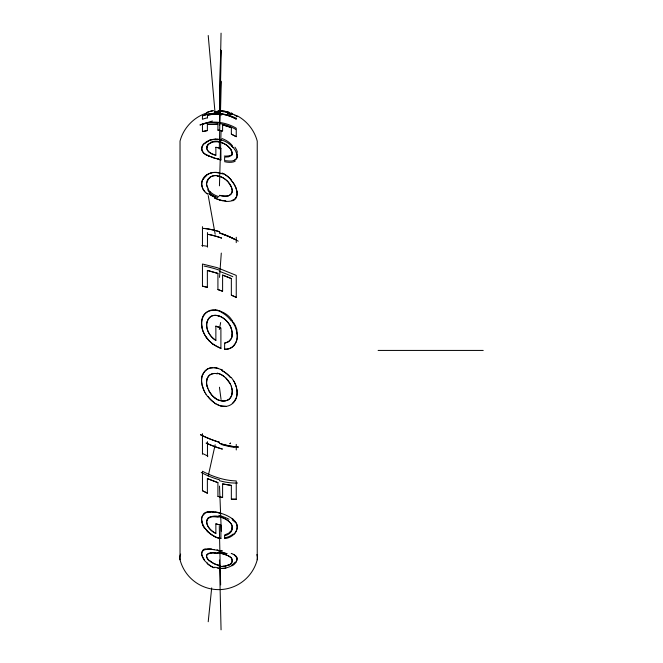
<?xml version="1.0" encoding="UTF-8"?>
<svg xmlns="http://www.w3.org/2000/svg" width="663" height="663" viewBox="0 0 663 663"><rect width="100%" height="100%" fill="white"/><g stroke="black" fill="none" stroke-linecap="round" stroke-linejoin="round"><path stroke-width="0.99" d="M219.544 111.807L220.646 50.09M219.445 112.453L221.061 33.15M219.304 149.042L220.646 81.914M219.519 125.489L221.293 50.529M220.497 111.293L221.293 81.284M219.445 185.831L221.061 130.984M219.519 277.383L221.293 253.084M232.224 334.848L232.05 336.323A8.627 8.263 75.6 0 1 231.453 338.213L228.694 341.594L224.649 343.252L224.6 349.086C233.136 349.989 238.688 341.097 237.064 333.472M208.215 621.745L211.688 587.907M216.809 326.494L215.865 326.163L215.865 340.384C209.11 336.348 204.262 327.215 207.925 319.624A8.279 8.196 -72.6 0 1 210.793 316.516M232.224 527.955L232.05 528.983A8.627 5.536 -21.3 0 1 231.47 530.383L228.694 533.226L224.649 534.942L224.6 538.596C231.064 538.199 238.357 532.406 237.064 525.353M232.058 393.209C232.92 386.827 229.274 380.637 224.401 376.775A15.995 14.752 12.1 0 0 217.646 373.277M232.224 153.857L231.868 154.993A8.37 4.426 18.7 0 1 231.42 155.523L228.694 156.841L224.649 157.139L224.6 160.62C228.486 160.902 234.826 162.311 236.973 157.91M219.304 329.528L220.646 322.525M212.45 157.504L220.903 159.94L220.903 148.247L215.865 147.31L215.865 155.183C208.812 154.413 201.419 145.943 212.027 142.412C219.461 140.158 228.147 144.095 231.669 150.949M208.215 476.084L215.16 444.74M232.058 560.997C232.829 556.804 227.442 555.395 224.401 554.392L225.196 554.633M237.047 157.695L237.064 154.777M231.868 529.513L232.174 526.488A16.517 10.567 -20.3 0 0 231.221 523.869C226 517.198 212.119 512.027 206.806 520.347A12.448 8.279 21.3 0 0 206.616 521.566C206.873 526.936 211.224 531.237 215.865 533.392L215.865 523.894L220.903 525.162L220.903 538.513L216.743 537.42L212.45 535.298M207.925 144.99L206.806 147.004A12.448 6.282 -18.3 0 0 206.616 147.998M204.27 314.66C199.389 321.862 201.975 331.691 206.897 338.171M207.925 518.217C203.964 524.027 210.619 531.129 215.865 533.392M233.708 345.663C237.619 341.718 237.802 335.611 236.5 330.522M233.708 534.486C237.346 531.428 238.473 525.602 235.44 521.764M204.27 143.49C199.712 146.954 201.883 153.625 206.897 155.241M225.868 406.394A12.614 12.415 84.8 0 0 232.05 403.916C239.318 398.347 237.909 387.192 233.343 380.363M204.27 513.651C198.792 518.193 203.06 526.439 206.897 530.632M206.301 175.148L206.699 174.866C199.48 179.159 200.475 190.082 207.577 194.044L206.433 193.115M232.067 565.779C236.426 563.94 239.741 556.912 233.824 554.583M204.925 114.367L205.397 114.135M206.085 113.232C193.455 117.475 183.386 128.216 180.029 141.111L180.029 559.721A39.871 39.871 0 0 0 257.236 559.738L257.236 141.111C254.41 130.412 247.067 121.147 237.346 115.868M202.455 123.973L202.455 131.581L207.37 130.561L207.37 124.462L217.92 124.114L217.92 130.122L222.602 130.959L222.602 124.843L228.619 126.558L231.346 127.652L231.346 134.125L236.252 136.686L236.252 128.208C225.47 121.876 211.58 119.895 199.928 125.009L212.409 120.998M206.458 113.663L206.989 113.439M233.152 147.567C228.354 142.056 220.953 138.426 213.561 139.288A13.31 9.58 -9.7 0 0 210.602 139.984C206.077 141.07 200.524 145.305 201.958 150.542A25.26 12.166 -17.2 0 0 203.582 152.598M232.456 200.342L232.067 200.466C240.876 197.599 236.384 185.748 231.768 181.016M233.708 160.545C240.76 158.142 235.406 149.258 231.76 146.084M209.798 140.158L215.699 139.147M202.455 131.581L207.37 130.561M211.248 172.77L216.146 172.297L221.848 173.623M212.061 172.587L212.873 172.446M207.37 124.462L217.92 124.114M211.248 367.816L216.146 367.849L221.848 369.763M206.301 549.486L206.699 549.436C197.988 549.726 202.588 560.575 207.569 563.111M210.577 511.911C205.232 511.364 199.986 516.104 201.958 521.607M223.953 566.127L222.776 566.252M215.367 111.467L214.621 111.55L220.141 111.301L225.909 111.939M212.873 367.642L212.061 367.708A12.141 11.428 25.1 0 0 206.657 369.556A11.967 11.263 25.2 0 1 211.24 367.75M213.693 172.347L219.403 172.819M222.602 568.523L225.909 568.158L220.141 568.448L214.621 567.172M209.798 511.96C218.077 511.637 226.539 514.372 233.152 519.336M236.252 499.264L231.346 499.189L231.346 485.415L222.602 483.932L222.602 497.557L218.798 496.595L217.92 496.338L217.92 482.639L207.37 478.628L207.37 493.173L202.455 490.703L202.455 471.26C212.889 476.714 224.409 480.592 236.252 480.932L236.252 499.264L231.346 499.189M378.109 350.429L483.219 350.429M213.867 552.635L214.795 552.677M211.248 549.337L221.848 550.87M233.152 322.649C226.638 306.778 197.997 304.126 201.958 326.942M212.84 511.919L215.699 512.201M215.699 309.928L212.84 309.894A13.434 13.185 37.8 0 0 210.569 310.301L208.339 311.179A11.437 11.122 -80.4 0 0 204.361 314.726M214.514 367.658L218.608 368.446M222.602 406.328L225.909 406.386L220.141 405.797L214.621 403.162M231.346 485.415L222.602 483.932M222.602 111.467L224.26 111.674M213.693 549.536L214.514 549.627M217.787 139.255L221.135 139.901M219.271 566.119L219.851 566.194M217.92 130.122L222.602 130.959M215.865 147.31L220.903 148.247M216.983 549.975L217.796 550.108M222.602 200.657L225.909 201.088L220.141 200.085L214.621 198.129L216.13 198.759M217.704 568.067L218.508 568.224M220.903 538.513L218.077 537.859M221.044 550.704L222.627 551.028M231.669 329.851C229.796 319.069 211.016 307.102 206.806 323.014A12.448 11.909 -69.4 0 0 206.616 324.82M220.903 525.162L215.865 523.894M217.787 512.574L221.135 513.427M218.79 141.923C223.787 142.777 228.495 145.694 231.196 150.029M222.602 497.557L217.92 496.338M222.602 124.843L231.346 127.652M217.92 289.565L222.602 291.239L222.602 275.087L229.713 277.896L231.346 278.601L231.346 295.168L236.252 297.331L236.252 275.385L217.141 267.645L202.455 264.015L202.455 286.143L207.37 287.336L207.37 270.438L208.033 270.587L217.92 273.429L217.92 289.565L219.975 290.286M202.455 286.143L207.37 287.336M207.37 270.438L217.92 273.429M220.903 159.94L218.077 159.195M218.79 516.634C223.729 517.853 229.133 520.057 231.669 524.756A14.926 9.456 -22.8 0 1 232.091 527.98M219.271 195.784L219.851 195.941M217.787 310.317L221.135 311.544M220.141 200.085L216.909 199.057M215.467 158.457L207.395 155.49L203.326 152.722M217.92 482.639L207.37 478.628M215.865 155.183C212.276 153.965 207.055 152.465 206.649 147.99M215.914 398.678A15.813 15.655 55.9 0 0 219.262 400.402L219.851 400.568M215.865 326.163L220.588 327.862M217.124 326.61L217.754 326.834M225.967 554.89L226.721 555.155M218.069 326.95L219.014 327.29M220.845 290.601L222.312 291.132M220.273 327.746L220.903 327.978L220.903 348.465L212.45 343.84M222.602 275.087L231.346 278.601M221.044 173.316L222.627 173.955M232.067 113.63L237.139 116.356M231.768 553.622L231.205 553.406L233.368 554.343M218.79 315.828C224.616 317.759 229.017 322.765 231.196 328.384M208.447 155.979L209.558 156.443M231.346 295.168L236.252 297.331M217.704 404.878L218.508 405.226M231.346 134.125L236.252 136.686M207.37 493.173L202.455 490.703M221.044 369.382L222.627 370.169M228.113 555.727L231.254 557.815M233.343 554.326L233.84 554.591M214.24 536.317L208.994 532.704L205.091 528.378M215.367 403.634L216.13 404.082M234.279 554.848L237.006 557.989M215.865 340.384C210.552 337.086 206.657 331.185 206.649 324.82M214.895 397.933L215.923 398.67M232.241 518.607L235.108 521.325L236.699 524.077A22.003 13.417 -27.1 0 1 237.097 525.336M232.265 190.803A9.779 6.68 14.3 0 1 228.229 195.834A9.282 6.29 13.7 0 0 232.05 192.146C232.821 186.601 228.669 181.662 224.401 178.662A15.995 13.799 -9.2 0 0 217.613 176.002M225.967 179.839L224.401 178.67A15.556 13.401 -9.1 0 0 217.166 175.91M213.038 344.288L208.994 340.658L205.953 336.845M208.447 532.207L209.558 533.193M226.713 180.477L227.434 181.165M225.967 378.134L230.417 384.126M208.447 340.061L209.558 341.246M208.961 560.857L206.715 557.135A14.371 6.787 18.6 0 1 206.566 556.066L207.129 554.5L208.339 553.506A7.815 3.564 10.4 0 1 210.42 552.909M204.925 191.657L202.919 188.922L201.734 185.499M228.113 181.877L231.586 187.48M231.205 180.361L231.785 181.04M231.205 377.355L233.368 380.388M204.469 559.986L201.942 555.553A17.056 8.113 22.9 0 1 202.663 550.796M232.315 181.695L233.368 183.137M207.569 396.482L205.903 394.095M231.76 320.56L235.108 326.453L236.699 331.351M233.824 183.85L235.821 187.646L237.006 191.856M205.928 394.129C201.287 387.167 198.809 375.275 206.699 369.606L206.301 369.879A11.594 10.848 68 0 0 202.928 374.471M231.586 558.221L232.199 560.078A9.779 5.014 -12.1 0 1 229.307 565.083M207.759 187.902L206.715 185.184A14.371 9.895 -22.8 0 1 206.558 183.726L208.339 179.192A7.815 5.718 -13.6 0 1 210.37 177.477M233.824 381.167L234.279 381.996M204.469 391.551L204.925 392.43M207.304 558.611L206.947 557.865M234.71 382.833L236.384 387.242M204.038 390.664L202.132 385.087M203.326 331.84L203.964 333.315A28.111 27.332 -20.9 0 0 205.978 336.829M217.066 373.708A9.29 8.495 12.5 0 0 210.395 374.595A7.815 7.591 42.6 0 0 208.339 376.476L207.129 378.896L206.599 382.286A14.503 13.774 64.1 0 0 206.798 385.029L208.63 390.358A22.094 21.978 45.1 0 0 214.92 397.891M236.277 152.399L236.699 153.46M231.254 386.098L231.586 387.117M206.815 185.657L207.113 186.576A17.86 12.348 -14.6 0 0 207.71 187.927A20.81 14.23 -10.5 0 0 208.563 189.195M207.113 386.388L206.947 385.709A12.846 12.348 61.2 0 1 207.121 378.631M231.843 188.317L232.158 189.974M231.843 388.162L232.158 390.275M208.215 195.552L215.16 234.188M236.799 389.073L237.006 390.507M232.174 152.598L232.017 154.686A8.627 4.566 19.1 0 1 231.437 155.532M219.445 387.225L221.061 399.507M208.215 35.495L215.16 114.036M219.519 486.087L221.293 531.295M219.304 526.273L220.646 584.89M219.445 560.003L221.061 629.85M236.252 118.147L236.252 119.166M236.252 237.255L236.252 242.641M236.252 444.384L236.252 449.945M207.461 115.08L207.461 117.923M207.461 232.539L207.461 247.125M207.461 441.682L207.461 456.674M207.37 145.611L207.37 147.269M207.37 321.165L207.37 322.632M207.37 519.154L207.37 519.883M202.455 226.663L202.455 246.338M202.455 433.643L202.455 454.271M180.029 559.738A7.973 7.973 0 0 1 180.667 554.086M256.854 554.608A7.973 7.973 0 0 1 257.236 559.738M227.608 113.738A28.061 6.489 -7.3 0 1 231.611 114.343A11.71 0.978 21.5 0 0 229.34 113.414M225.793 112.238A12.597 3.34 10.5 0 1 231.511 113.779M220.207 111.409A15.705 6.124 9.7 0 1 222.635 111.575M206.45 112.76A29.238 11.801 9.5 0 1 213.345 110.671A29.089 11.685 9.4 0 0 206.384 112.751M208.364 114.757A9.191 1.243 -5.1 0 1 209.732 114.459M213.826 113.141A19.509 5.229 3.3 0 1 220.456 112.47M218.583 110.92A10.243 3.464 7.7 0 1 229.158 112.453M231.727 113.141A9.779 1.409 10.5 0 1 231.395 114.144M217.928 110.928A10.467 3.647 7.9 0 1 229.183 112.42M230.881 112.909A9.282 1.409 10.2 0 1 231.934 114.169M221.873 113.912A43.277 40.816 70.5 0 1 236.567 118.486M207.428 117.807A43.352 40.004 58.8 0 0 202.422 119.29L202.455 115.934A43.592 40.833 68.2 0 1 219.354 113.464A43.377 40.642 67.8 0 0 202.414 115.843M235.141 161.291A12.431 5.619 15.1 0 1 224.508 161.697M230.774 155.299A9.249 3.315 6.4 0 1 224.309 156.054M231.428 150.932A14.926 7.906 20.7 0 1 232.141 153.833M218.765 159.062A23.885 3.431 12.1 0 1 216.32 158.391M208.381 140.796A11.743 7.724 -11.2 0 1 209.831 140.216M215.682 139.288A15.406 11.387 -9.6 0 1 217.754 139.387M221.997 138.542A27.614 22.103 -13.8 0 1 232.373 145.727M234.926 147.161A29.305 18.854 9.1 0 1 237.47 152.366M222.95 173.449A28.053 25.393 -17 0 1 231.387 180.228A27.539 24.987 -17.7 0 0 222.196 173.026M236.865 191.831A15.713 10.649 33.8 0 1 236.069 197.814M232.282 200.665A12.614 7.426 12.6 0 1 225.909 201.353M222.577 200.756A15.705 7.55 10.2 0 1 220.083 200.176M215.616 197.491A29.247 13.691 9.8 0 1 208.712 193.737A29.097 13.683 9.7 0 0 215.641 197.458M201.801 185.474A16.194 10.666 -29.3 0 1 202.82 179.308M211.282 172.894A11.967 9.771 -14.4 0 0 206.781 174.949A12.149 9.928 -14.4 0 1 212.085 172.728M210.146 177.195A9.191 7.939 -10 0 1 217.696 175.753M210.105 177.137A9.29 8.105 -10.4 0 1 217.232 175.62M210.121 177.245A8.279 6.265 -12.1 0 0 207.063 180.974A12.498 8.652 -19.5 0 0 206.748 185.176M210.577 192.162A22.194 14.801 -5.8 0 1 208.066 189.361M218.616 196.621A19.517 11.669 4 0 1 210.453 192.063M219.644 195.287A10.243 5.445 8.6 0 0 228.229 195.85A10.111 5.428 8.4 0 1 220.149 195.461M217.878 197.615A20.155 13.277 -4.1 0 1 207.776 189.833M219.337 232.895A43.286 16.683 21.7 0 1 234.039 238.995M219.329 232.779A43.501 16.915 21.8 0 1 234.13 238.929M222.163 234.105A43.269 21.15 21 0 1 238.241 241.166M208.273 234.404A43.609 18.978 22 0 1 221.525 238.083M208.257 234.354A43.783 19.128 22 0 1 221.541 238.034M201.817 245.492A43.352 17.594 21.1 0 1 206.989 246.246M219.312 271.333A43.501 10.078 20.6 0 1 232.829 276.711M204.03 266.07A43.584 13.84 20 0 1 219.221 270.106M233.84 345.788A12.431 11.909 53.8 0 1 224.591 349.318M231.553 338.263A9.249 8.818 20.2 0 1 224.608 342.978M231.569 329.876A14.926 14.205 77.5 0 1 232.125 334.84M220.953 348.29A25.484 21.034 23.5 0 1 218.152 347.155A23.885 20.379 23.5 0 1 215.558 345.804A25.169 22.169 22.6 0 1 213.13 344.188M215.699 309.886A15.406 15.067 32 0 1 217.804 310.276M220.895 312.033A27.614 26.238 27.3 0 1 231.238 320.9M222.287 370.683A28.053 24.548 14.9 0 1 230.699 377.661A27.539 23.992 15.1 0 0 221.5 370.344M236.906 390.532A15.713 14.114 -68.3 0 1 235.995 398.794M222.602 406.353A15.705 15.34 46.6 0 1 220.133 405.822M232.232 391.344A9.779 9.564 -59.1 0 1 228.66 399.756M217.514 373.766A9.191 8.462 12.9 0 0 210.403 374.603A8.279 8.014 33.2 0 0 207.188 378.656M207.809 388.385A17.86 17.429 56.7 0 1 207.163 386.388M211.398 394.369A22.128 21.937 48.2 0 1 208.422 389.67M215.359 398.372A21.746 21.705 74.9 0 1 211.24 394.493M219.262 400.411A16.26 16.094 56.2 0 1 215.4 398.314M219.337 400.228A10.243 10.119 54.3 0 0 228.52 399.615A9.282 9.091 -60.2 0 0 232.133 393.217M228.511 399.607A10.111 10.003 55.6 0 1 219.892 400.444M238.415 447.094A43.286 19.169 22.4 0 1 219.387 443.414M238.307 446.97A43.501 19.128 22.3 0 1 219.395 443.265M234.221 447.368A43.269 14.959 19.5 0 1 221.483 444.541M222.279 449.058A43.601 17.205 21.6 0 1 206.193 443.116M222.262 448.984A43.775 17.205 21.5 0 1 206.243 443.066M207.909 456.028A43.352 18.498 21.4 0 1 203.085 453.741M219.519 442.362A43.377 15.821 20.4 0 1 200.45 434.729M219.503 442.262A43.592 15.813 20.4 0 1 200.558 434.679M237.561 483.004A43.501 25.202 24.8 0 1 219.378 480.675M219.453 479.78A43.592 22.277 22.2 0 1 201.229 472.47M233.078 534.055A12.431 8.942 -19.5 0 1 224.624 537.776M231.859 530.483A9.249 7.459 -10.2 0 1 224.79 535.646M217.994 538.041A24.108 21.697 -28.5 0 1 214.149 536.45M208.281 512.068A11.743 6.448 10.1 0 1 209.757 511.886M210.536 511.844A13.434 6.448 7.7 0 1 212.823 511.853M215.74 512.018A15.415 7.02 7.2 0 1 217.887 512.408M219.428 551.906A28.053 4.608 7.2 0 1 227.136 553.663M236.956 558.014A15.713 6.597 -26.8 0 1 235.862 562.232M231.843 565.614A12.614 7.749 -12.9 0 1 225.826 567.918M222.619 568.44A15.705 11.205 -12.8 0 1 220.166 568.373M206.384 549.262A11.967 4.003 8.8 0 1 211.116 549.121M206.292 549.213A12.149 4.044 8.7 0 1 211.936 549.113M217.762 552.801A15.995 4.235 4.8 0 1 224.674 554.334M214.456 552.983A10.326 2.693 5.2 0 1 217.373 553.265M210.643 553.041A8.304 2.884 5.3 0 1 214.389 552.892M210.619 553.025A8.105 2.884 5.5 0 1 213.942 552.851M207.453 554.45A8.279 3.53 8.7 0 1 210.784 553.215M206.732 557.135A12.498 6.033 16 0 1 207.154 554.351M208.157 559.738A19.302 9.788 11.2 0 1 207.411 558.611M211.688 562.249A22.302 12.232 5.2 0 1 209.351 560.301M219.693 565.431A19.517 12.141 -4.1 0 1 211.654 562.149M211.522 562.307A22.617 12.655 3.7 0 1 209.541 560.683M219.635 565.514A19.409 12.125 -4.4 0 1 211.572 562.199M223.373 566.426A11.428 7.724 -9.8 0 1 219.171 566.318M228.578 564.851A9.348 5.826 -8.7 0 1 223.373 566.384M228.561 564.835A9.232 5.694 -8.7 0 1 223.978 566.293M232.183 560.981A9.282 4.823 -11.8 0 1 229.042 565.017M219.354 123.533A43.501 37.526 42.5 0 1 235.713 129.326M202.555 124.238A43.592 39.2 47.9 0 1 219.337 122.987M227.89 113.622A27.539 6.547 -7.6 0 1 231.826 114.285M234.951 115.055A15.713 1.111 24.2 0 1 236.641 116.149M208.29 114.707A9.299 1.409 -5.1 0 1 209.682 114.384M218.334 114.343A20.503 3.696 -4.4 0 1 222.312 113.787M231.022 150.029A16.517 8.851 18.4 0 1 232.075 152.581M210.444 142.437A9.846 7.268 -8.2 0 1 219.03 141.492M207.817 144.965A8.279 4.732 -9.7 0 1 210.693 142.802M213.03 157.396A30.937 7.666 8.4 0 1 210.163 156.369M209.094 155.797A30.73 10.525 2.4 0 1 207.527 155.101M204.784 143.647A11.437 6.448 -16.2 0 1 208.679 141.12M236.832 153.484A22.003 11.636 25.1 0 1 237.163 154.802M236.053 197.798A11.702 7.997 30 0 1 232.821 200.765M203.317 179.383A11.586 7.84 -26.4 0 1 206.748 175.513M231.47 338.221A8.37 8.031 75 0 0 231.884 337.053L232.174 332.619A16.517 15.879 76 0 0 231.13 328.4M210.743 316.4A9.846 9.638 28.5 0 1 218.707 316.052M212.533 343.749A30.937 28.136 20 0 1 209.641 341.172M208.522 339.995A30.73 29.255 7.4 0 1 206.972 338.113M203.209 331.89A25.26 24.175 -63.2 0 1 201.801 326.967M233.525 322.409A28.683 28.434 -69 0 1 237.047 330.373M236.766 331.334A21.995 20.487 81.8 0 1 237.13 333.456M235.68 398.67A11.702 10.749 -67 0 1 232.307 403.435M201.925 384.134A17.064 15.904 70.9 0 1 202.563 374.305M217.182 373.186A15.556 14.362 12.1 0 1 224.392 376.783M231.909 529.513A8.37 5.387 -20.9 0 1 231.503 530.392M211.166 516.908A9.846 4.508 6.2 0 1 218.284 517.322M207.983 518.242A8.279 5.287 10.3 0 1 210.884 516.618M212.384 535.381A30.937 26.744 -16.4 0 1 209.491 533.251M208.281 532.323A30.73 25.244 -3.9 0 1 206.74 530.723M204.61 528.535A26.835 20.006 11.3 0 1 202.911 525.486M202.961 525.444A25.26 17.379 20.9 0 1 201.685 521.582M203.972 513.469A11.437 7.144 17.2 0 1 208.041 511.72M218.807 515.342A27.771 10.02 8.8 0 1 229.042 519.27M232.207 519.825A30.299 17.213 -8.5 0 1 234.76 522.021M218.492 551.881A27.539 4.334 7.4 0 1 226.655 553.688M235 562.249A11.702 5.138 -23.9 0 1 231.619 565.166M202.464 550.721A11.586 5.42 21.7 0 1 205.547 548.84M217.24 552.776A15.556 4.152 4.8 0 1 224.558 554.359M214.87 553.025A10.923 2.677 5.2 0 1 216.95 553.224M222.768 566.401A11.594 7.782 -9.6 0 1 219.793 566.326M229.986 443.68A28.053 27.829 80.7 0 0 230.525 443.008A27.531 27.307 83.9 0 1 229.978 443.655M235.904 118.917A43.286 39.573 57.4 0 0 219.354 113.804A43.509 39.805 57.8 0 1 235.912 118.917M221.815 114.74A43.601 40.402 63.9 0 0 207.486 115.155A43.783 40.584 64.1 0 1 221.815 114.749M219.262 231.677A43.385 20.304 21.5 0 0 203.475 228.37A43.592 20.478 21.6 0 1 219.271 231.627M207.784 396.35A29.247 28.526 43.1 0 0 214.737 402.996A29.089 28.393 43.1 0 1 207.776 396.333M207.179 563.384A29.247 21.166 -12.6 0 0 214.124 567.76A29.089 21.025 -12.4 0 1 207.138 563.376"/></g></svg>
